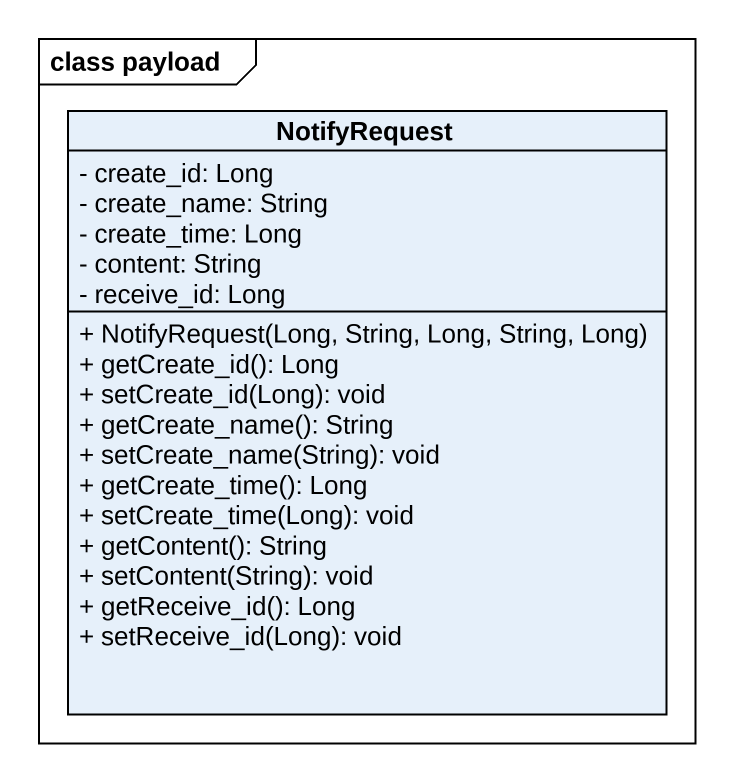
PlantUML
@startuml
mainframe class payload
hide circle
hide empty members
skinparam classAttributeIconSize 0
class NotifyRequest {
  - create_id: Long
  - create_name: String
  - create_time: Long
  - content: String
  - receive_id: Long
  + NotifyRequest(Long, String, Long, String, Long)
  + getCreate_id(): Long
  + setCreate_id(Long): void
  + getCreate_name(): String
  + setCreate_name(String): void
  + getCreate_time(): Long
  + setCreate_time(Long): void
  + getContent(): String
  + setContent(String): void
  + getReceive_id(): Long
  + setReceive_id(Long): void
}
@enduml
